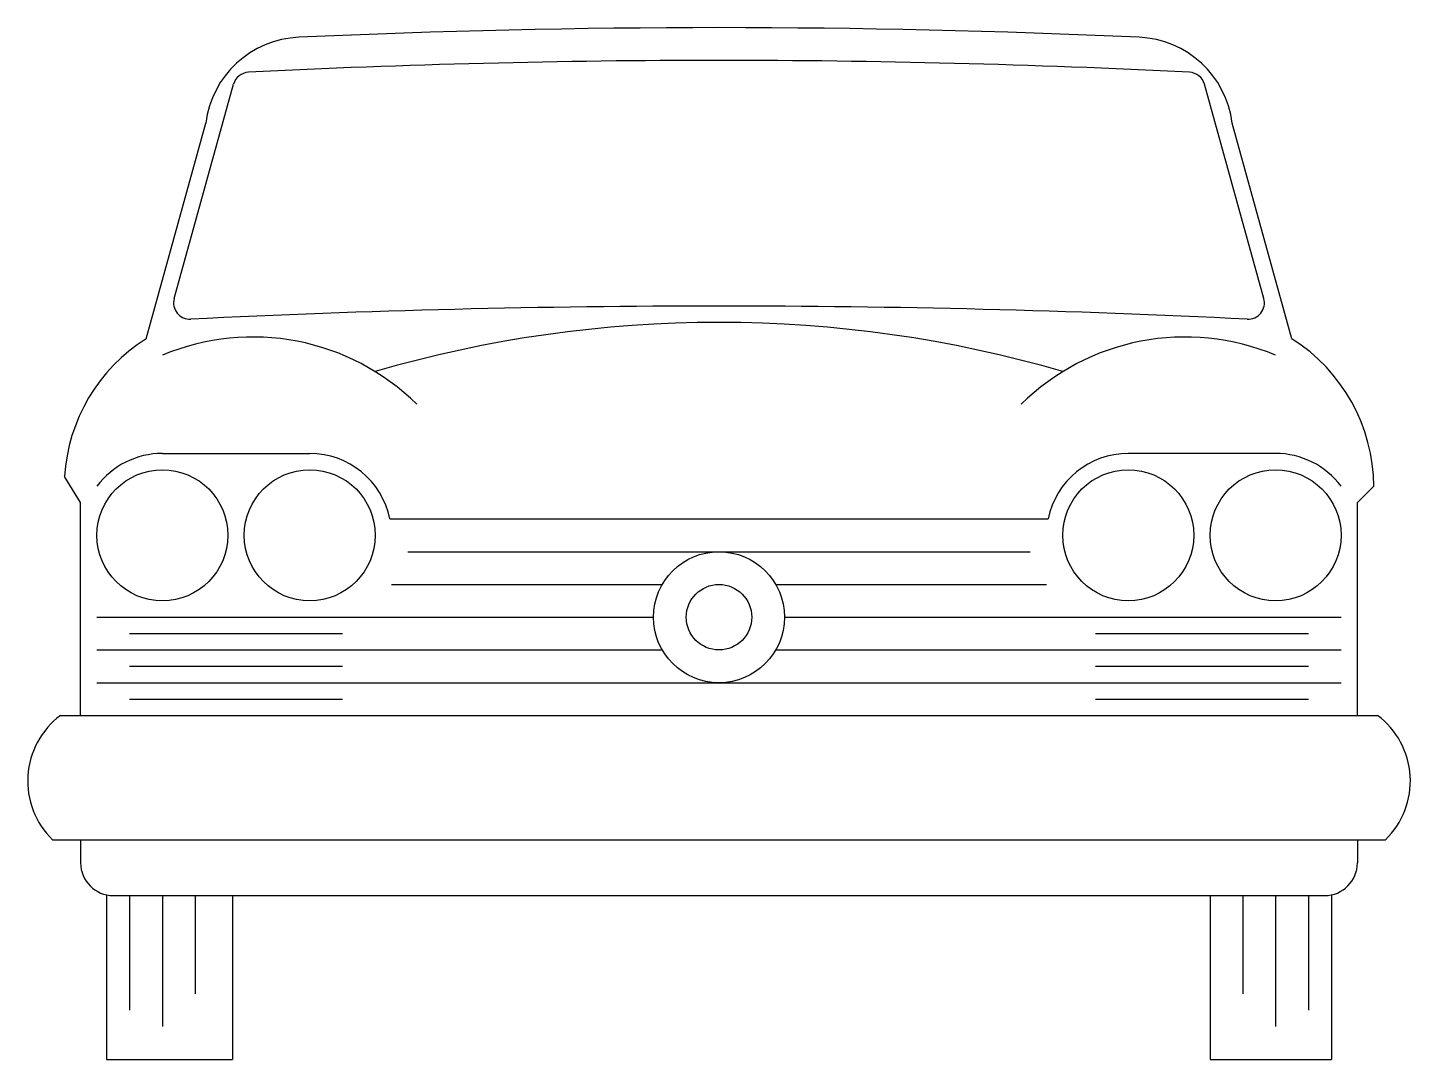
# Model space of a CAD drawing. Extents: x -0.03 to 2.11, y 0 to 1.6.
import ezdxf

# ---------------------------------------------------------------- set-up
doc = ezdxf.new("R2010")
doc.units = 0
doc.header["$MEASUREMENT"] = 0
doc.layers.add('01', color=1, linetype='CONTINUOUS')
doc.layers.add('02', color=2, linetype='CONTINUOUS')

msp = doc.modelspace()

# ---------------------------------------------------------------- linework, layer by layer
at = {"layer": '01'}
for p, q in [((0.1961, 1.1801), (0.2881, 1.5124)), ((1.8867, 1.1801), (1.7947, 1.5124)), ((0.1778, 0.9398), (0.4064, 0.9398)), ((1.905, 0.9398), (1.6764, 0.9398)), ((0.5308, 0.8382), (1.552, 0.8382)), ((0.5588, 0.7874), (1.524, 0.7874)), ((0.5334, 0.7366), (0.9534, 0.7366)), ((1.1294, 0.7366), (1.5494, 0.7366)), ((0.0762, 0.6858), (0.9398, 0.6858)), ((1.143, 0.6858), (2.0066, 0.6858)), ((0.127, 0.6604), (0.4572, 0.6604)), ((1.6256, 0.6604), (1.9558, 0.6604)), ((0.0762, 0.635), (0.9534, 0.635)), ((1.1294, 0.635), (2.0066, 0.635)), ((0.127, 0.6096), (0.4572, 0.6096)), ((1.6256, 0.6096), (1.9558, 0.6096)), ((0.0762, 0.5842), (2.0066, 0.5842)), ((0.127, 0.5588), (0.4572, 0.5588)), ((1.6256, 0.5588), (1.9558, 0.5588)), ((0.127, 0.254), (0.127, 0.0762)), ((0.1778, 0.254), (0.1778, 0.0508)), ((0.2286, 0.254), (0.2286, 0.1016)), ((1.8542, 0.254), (1.8542, 0.1016)), ((1.905, 0.254), (1.905, 0.0508)), ((1.9558, 0.254), (1.9558, 0.0762))]:
    msp.add_line(p, q, dxfattribs=at)
for centre, radius in [((0.1778, 0.8128), 0.1016), ((0.4064, 0.8128), 0.1016), ((1.6764, 0.8128), 0.1016), ((1.905, 0.8128), 0.1016), ((1.0414, 0.6858), 0.1016), ((1.0414, 0.6858), 0.0508)]:
    msp.add_circle(centre, radius, dxfattribs=at)
for centre, radius, start, end in [((1.0414, -12.9322), 14.4816, 87.11018, 92.88982), ((0.3126, 1.5056), 0.0254, 92.8898, 164.5183), ((1.7702, 1.5056), 0.0254, 15.4817, 87.1102), ((0.2206, 1.1734), 0.0254, 164.5183, 272.852), ((1.8622, 1.1734), 0.0254, 267.148, 15.4817), ((1.0414, -15.3035), 16.4719, 87.14801, 92.85199), ((1.0414, -0.762), 1.905, 73.7398, 106.2602), ((0.3181, 0.7577), 0.3627, 45.4027, 112.7616), ((1.7647, 0.7577), 0.3627, 67.2384, 134.5973), ((0.1778, 0.8128), 0.127, 90, 143.1301), ((0.4064, 0.8128), 0.127, 11.537, 90), ((1.6764, 0.8128), 0.127, 90, 168.463), ((1.905, 0.8128), 0.127, 36.8699, 90)]:
    msp.add_arc(centre, radius, start, end, dxfattribs=at)
at = {"layer": '02'}
for p, q in [((0.1524, 1.1176), (0.245, 1.4519)), ((1.9304, 1.1176), (1.8378, 1.4519)), ((0.0508, 0.8636), (0.0259, 0.9038)), ((2.032, 0.8636), (2.0574, 0.889)), ((0.0508, 0.5334), (0.0508, 0.8636)), ((2.032, 0.5334), (2.032, 0.8636)), ((0.0195, 0.5334), (2.0633, 0.5334)), ((0.0075, 0.3405), (2.0753, 0.3405)), ((0.0508, 0.3405), (0.0508, 0.3048)), ((2.032, 0.3405), (2.032, 0.3048)), ((0.0911, 0.254), (0.0911, 0)), ((0.1016, 0.254), (1.9812, 0.254)), ((0.2866, 0.254), (0.2866, 0)), ((1.8034, 0.254), (1.8034, 0)), ((1.9917, 0.254), (1.9917, 0)), ((0.0911, 0), (0.2866, 0)), ((1.8034, 0), (1.9917, 0))]:
    msp.add_line(p, q, dxfattribs=at)
for centre, radius, start, end in [((1.0414, -12.5766), 14.1768, 87.36524, 92.63476), ((0.3962, 1.433), 0.1524, 92.4443, 172.875), ((1.6866, 1.433), 0.1524, 7.125, 87.5557), ((0.2982, 0.887), 0.2728, 122.3101, 176.4703), ((1.7846, 0.887), 0.2728, 0.4193, 57.6899), ((0.0958, 0.4318), 0.127, 126.8699, 225.9681), ((1.9871, 0.4318), 0.127, 314.0319, 53.1301), ((0.1016, 0.3048), 0.0508, 180, 270), ((1.9812, 0.3048), 0.0508, 270, 0)]:
    msp.add_arc(centre, radius, start, end, dxfattribs=at)

doc.saveas('drawing.dxf')
